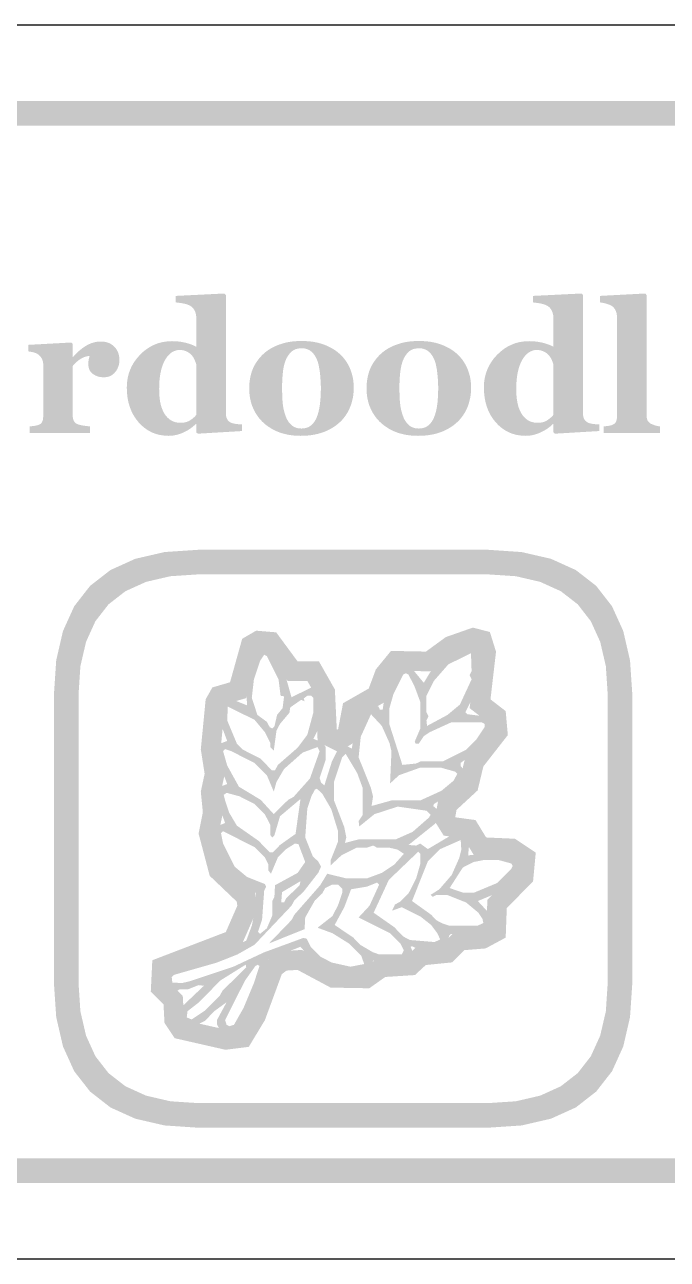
# Model space of a CAD drawing. Header units: millimetres. Extents: x 4 to 272, y 4 to 144.
# Drawn here: x 30.83 to 41.27, y 75.96 to 96.04 of the extents above; entities that cross this region are included whole.
import ezdxf

# ---------------------------------------------------------------- set-up
doc = ezdxf.new("R2010")
doc.units = ezdxf.units.MM
doc.layers.add('CUT', color=1, linetype='Continuous')
doc.layers.add('RASTER', color=7, linetype='Continuous')

msp = doc.modelspace()

# ---------------------------------------------------------------- hatches: boundary and pattern name
at = {"layer": 'RASTER'}
h = msp.add_hatch(color=7, dxfattribs=at)
h.paths.add_polyline_path([(5.2, 92.6), (5.234, 93.116), (5.337, 93.563), (5.509, 93.941), (5.75, 94.25), (6.059, 94.491), (6.438, 94.663), (6.884, 94.766), (7.4, 94.8), (64.6, 94.8), (65.116, 94.766), (65.563, 94.663), (65.941, 94.491), (66.25, 94.25), (66.491, 93.941), (66.663, 93.563), (66.766, 93.116), (66.8, 92.6), (66.8, 79.4), (66.766, 78.884), (66.663, 78.438), (66.491, 78.059), (66.25, 77.75), (65.941, 77.509), (65.563, 77.338), (65.116, 77.234), (64.6, 77.2), (7.4, 77.2), (6.884, 77.234), (6.438, 77.338), (6.059, 77.509), (5.75, 77.75), (5.509, 78.059), (5.337, 78.438), (5.234, 78.884), (5.2, 79.4)])
h.paths.add_polyline_path([(5.6, 92.6), (5.6, 79.4), (5.628, 78.978), (5.712, 78.613), (5.853, 78.303), (6.05, 78.05), (6.303, 77.853), (6.612, 77.712), (6.978, 77.628), (7.4, 77.6), (64.6, 77.6), (65.022, 77.628), (65.387, 77.712), (65.697, 77.853), (65.95, 78.05), (66.147, 78.303), (66.288, 78.613), (66.372, 78.978), (66.4, 79.4), (66.4, 92.6), (66.372, 93.022), (66.288, 93.388), (66.147, 93.697), (65.95, 93.95), (65.697, 94.147), (65.387, 94.288), (65.022, 94.372), (64.6, 94.4), (7.4, 94.4), (6.978, 94.372), (6.612, 94.288), (6.303, 94.147), (6.05, 93.95), (5.853, 93.697), (5.712, 93.388), (5.628, 93.022), (5.6, 92.6)])
h = msp.add_hatch(color=7, dxfattribs=at)
h.paths.add_polyline_path([(34.359, 89.431), (33.637, 89.388), (33.615, 89.409), (33.615, 89.544), (33.605, 89.546), (33.586, 89.527), (33.566, 89.509), (33.544, 89.491), (33.521, 89.474), (33.496, 89.457), (33.469, 89.441), (33.441, 89.426), (33.411, 89.411), (33.38, 89.397), (33.35, 89.386), (33.319, 89.376), (33.288, 89.368), (33.257, 89.361), (33.226, 89.357), (33.195, 89.354), (33.164, 89.353), (33.092, 89.357), (33.023, 89.367), (32.957, 89.384), (32.894, 89.408), (32.835, 89.439), (32.779, 89.477), (32.726, 89.521), (32.676, 89.573), (32.631, 89.63), (32.592, 89.691), (32.559, 89.756), (32.532, 89.825), (32.511, 89.898), (32.496, 89.975), (32.487, 90.056), (32.484, 90.141), (32.488, 90.217), (32.498, 90.29), (32.515, 90.361), (32.538, 90.428), (32.568, 90.493), (32.605, 90.555), (32.649, 90.615), (32.699, 90.671), (32.754, 90.723), (32.812, 90.768), (32.873, 90.806), (32.936, 90.837), (33.002, 90.862), (33.072, 90.879), (33.143, 90.889), (33.218, 90.893), (33.248, 90.892), (33.277, 90.891), (33.306, 90.889), (33.335, 90.886), (33.363, 90.882), (33.39, 90.877), (33.417, 90.872), (33.444, 90.866), (33.47, 90.859), (33.494, 90.851), (33.517, 90.844), (33.539, 90.836), (33.559, 90.828), (33.578, 90.82), (33.596, 90.811), (33.612, 90.802), (33.612, 91.281), (33.612, 91.294), (33.611, 91.308), (33.609, 91.321), (33.607, 91.333), (33.604, 91.346), (33.6, 91.358), (33.595, 91.371), (33.59, 91.383), (33.585, 91.394), (33.578, 91.405), (33.572, 91.415), (33.565, 91.425), (33.557, 91.434), (33.549, 91.442), (33.541, 91.45), (33.532, 91.457), (33.52, 91.464), (33.508, 91.472), (33.494, 91.478), (33.481, 91.484), (33.466, 91.49), (33.451, 91.495), (33.435, 91.499), (33.418, 91.503), (33.401, 91.506), (33.384, 91.509), (33.367, 91.512), (33.35, 91.515), (33.333, 91.517), (33.316, 91.519), (33.298, 91.521), (33.281, 91.523), (33.281, 91.629), (34.072, 91.668), (34.094, 91.644), (34.094, 89.724), (34.095, 89.71), (34.095, 89.697), (34.097, 89.684), (34.099, 89.672), (34.101, 89.661), (34.105, 89.65), (34.108, 89.64), (34.113, 89.63), (34.117, 89.621), (34.123, 89.612), (34.129, 89.604), (34.137, 89.596), (34.144, 89.589), (34.153, 89.582), (34.162, 89.576), (34.172, 89.57), (34.18, 89.566), (34.189, 89.562), (34.199, 89.559), (34.21, 89.556), (34.221, 89.553), (34.234, 89.551), (34.248, 89.548), (34.262, 89.546), (34.276, 89.545), (34.29, 89.543), (34.303, 89.542), (34.316, 89.541), (34.328, 89.54), (34.339, 89.539), (34.35, 89.538), (34.359, 89.538)])
h.paths.add_polyline_path([(33.612, 89.692), (33.612, 90.519), (33.61, 90.528), (33.607, 90.536), (33.603, 90.545), (33.6, 90.555), (33.596, 90.564), (33.592, 90.574), (33.588, 90.584), (33.584, 90.594), (33.579, 90.604), (33.574, 90.614), (33.568, 90.624), (33.562, 90.634), (33.555, 90.643), (33.548, 90.653), (33.541, 90.662), (33.533, 90.671), (33.526, 90.679), (33.517, 90.686), (33.508, 90.694), (33.499, 90.7), (33.489, 90.707), (33.478, 90.714), (33.467, 90.72), (33.455, 90.726), (33.442, 90.731), (33.43, 90.736), (33.416, 90.74), (33.403, 90.743), (33.389, 90.746), (33.374, 90.748), (33.359, 90.749), (33.344, 90.749), (33.308, 90.747), (33.274, 90.739), (33.242, 90.726), (33.211, 90.708), (33.182, 90.684), (33.154, 90.656), (33.128, 90.622), (33.104, 90.584), (33.082, 90.54), (33.063, 90.492), (33.047, 90.44), (33.034, 90.384), (33.023, 90.323), (33.016, 90.259), (33.012, 90.19), (33.01, 90.116), (33.011, 90.087), (33.011, 90.058), (33.013, 90.031), (33.014, 90.004), (33.017, 89.977), (33.02, 89.952), (33.023, 89.927), (33.027, 89.903), (33.032, 89.88), (33.037, 89.857), (33.043, 89.835), (33.05, 89.813), (33.058, 89.792), (33.067, 89.771), (33.076, 89.751), (33.086, 89.731), (33.097, 89.712), (33.109, 89.694), (33.122, 89.678), (33.135, 89.662), (33.149, 89.647), (33.164, 89.634), (33.179, 89.621), (33.196, 89.609), (33.213, 89.599), (33.231, 89.59), (33.249, 89.583), (33.269, 89.577), (33.289, 89.572), (33.311, 89.568), (33.333, 89.566), (33.356, 89.566), (33.378, 89.566), (33.399, 89.568), (33.419, 89.57), (33.438, 89.574), (33.456, 89.579), (33.473, 89.585), (33.489, 89.592), (33.504, 89.6), (33.518, 89.609), (33.533, 89.619), (33.547, 89.629), (33.56, 89.64), (33.574, 89.652), (33.587, 89.664), (33.6, 89.678), (33.612, 89.692)])
h = msp.add_hatch(color=7, dxfattribs=at)
h.paths.add_polyline_path([(40.163, 89.431), (39.441, 89.388), (39.419, 89.409), (39.419, 89.544), (39.409, 89.546), (39.39, 89.527), (39.37, 89.509), (39.348, 89.491), (39.324, 89.474), (39.299, 89.457), (39.273, 89.441), (39.244, 89.426), (39.215, 89.411), (39.184, 89.397), (39.153, 89.386), (39.123, 89.376), (39.092, 89.368), (39.061, 89.361), (39.03, 89.357), (38.999, 89.354), (38.968, 89.353), (38.895, 89.357), (38.826, 89.367), (38.76, 89.384), (38.698, 89.408), (38.639, 89.439), (38.582, 89.477), (38.53, 89.521), (38.48, 89.573), (38.435, 89.63), (38.396, 89.691), (38.363, 89.756), (38.336, 89.825), (38.315, 89.898), (38.3, 89.975), (38.291, 90.056), (38.288, 90.141), (38.291, 90.217), (38.301, 90.29), (38.318, 90.361), (38.342, 90.428), (38.372, 90.493), (38.409, 90.555), (38.452, 90.615), (38.503, 90.671), (38.558, 90.723), (38.616, 90.768), (38.676, 90.806), (38.74, 90.837), (38.806, 90.862), (38.875, 90.879), (38.947, 90.889), (39.022, 90.893), (39.052, 90.892), (39.081, 90.891), (39.11, 90.889), (39.138, 90.886), (39.166, 90.882), (39.194, 90.877), (39.221, 90.872), (39.248, 90.866), (39.273, 90.859), (39.298, 90.851), (39.321, 90.844), (39.342, 90.836), (39.363, 90.828), (39.382, 90.82), (39.4, 90.811), (39.416, 90.802), (39.416, 91.281), (39.416, 91.294), (39.415, 91.308), (39.413, 91.321), (39.411, 91.333), (39.407, 91.346), (39.404, 91.358), (39.399, 91.371), (39.394, 91.383), (39.388, 91.394), (39.382, 91.405), (39.376, 91.415), (39.368, 91.425), (39.361, 91.434), (39.353, 91.442), (39.344, 91.45), (39.335, 91.457), (39.324, 91.464), (39.311, 91.472), (39.298, 91.478), (39.284, 91.484), (39.27, 91.49), (39.255, 91.495), (39.239, 91.499), (39.222, 91.503), (39.205, 91.506), (39.188, 91.509), (39.171, 91.512), (39.154, 91.515), (39.136, 91.517), (39.119, 91.519), (39.102, 91.521), (39.085, 91.523), (39.085, 91.629), (39.876, 91.668), (39.898, 91.644), (39.898, 89.724), (39.898, 89.71), (39.899, 89.697), (39.901, 89.684), (39.903, 89.672), (39.905, 89.661), (39.908, 89.65), (39.912, 89.64), (39.916, 89.63), (39.921, 89.621), (39.927, 89.612), (39.933, 89.604), (39.94, 89.596), (39.948, 89.589), (39.956, 89.582), (39.966, 89.576), (39.976, 89.57), (39.984, 89.566), (39.993, 89.562), (40.003, 89.559), (40.013, 89.556), (40.025, 89.553), (40.038, 89.551), (40.051, 89.548), (40.066, 89.546), (40.08, 89.545), (40.094, 89.543), (40.107, 89.542), (40.12, 89.541), (40.132, 89.54), (40.143, 89.539), (40.153, 89.538), (40.163, 89.538)])
h.paths.add_polyline_path([(39.416, 89.692), (39.416, 90.519), (39.413, 90.528), (39.41, 90.536), (39.407, 90.545), (39.404, 90.555), (39.4, 90.564), (39.396, 90.574), (39.392, 90.584), (39.387, 90.594), (39.383, 90.604), (39.377, 90.614), (39.372, 90.624), (39.366, 90.634), (39.359, 90.643), (39.352, 90.653), (39.345, 90.662), (39.337, 90.671), (39.329, 90.679), (39.321, 90.686), (39.312, 90.694), (39.303, 90.7), (39.293, 90.707), (39.282, 90.714), (39.271, 90.72), (39.259, 90.726), (39.246, 90.731), (39.233, 90.736), (39.22, 90.74), (39.206, 90.743), (39.192, 90.746), (39.178, 90.748), (39.163, 90.749), (39.148, 90.749), (39.112, 90.747), (39.078, 90.739), (39.046, 90.726), (39.015, 90.708), (38.985, 90.684), (38.958, 90.656), (38.932, 90.622), (38.908, 90.584), (38.886, 90.54), (38.867, 90.492), (38.851, 90.44), (38.837, 90.384), (38.827, 90.323), (38.82, 90.259), (38.815, 90.19), (38.814, 90.116), (38.814, 90.087), (38.815, 90.058), (38.816, 90.031), (38.818, 90.004), (38.821, 89.977), (38.823, 89.952), (38.827, 89.927), (38.831, 89.903), (38.835, 89.88), (38.841, 89.857), (38.847, 89.835), (38.854, 89.813), (38.862, 89.792), (38.87, 89.771), (38.88, 89.751), (38.89, 89.731), (38.901, 89.712), (38.913, 89.694), (38.925, 89.678), (38.939, 89.662), (38.953, 89.647), (38.967, 89.634), (38.983, 89.621), (38.999, 89.609), (39.016, 89.599), (39.034, 89.59), (39.053, 89.583), (39.073, 89.577), (39.093, 89.572), (39.114, 89.568), (39.137, 89.566), (39.16, 89.566), (39.182, 89.566), (39.202, 89.568), (39.222, 89.57), (39.241, 89.574), (39.259, 89.579), (39.276, 89.585), (39.292, 89.592), (39.308, 89.6), (39.322, 89.609), (39.336, 89.619), (39.35, 89.629), (39.364, 89.64), (39.377, 89.652), (39.391, 89.664), (39.403, 89.678), (39.416, 89.692)])
for points in [[(41.15, 89.4), (40.232, 89.4), (40.232, 89.507), (40.241, 89.508), (40.251, 89.508), (40.26, 89.509), (40.269, 89.51), (40.279, 89.511), (40.288, 89.512), (40.297, 89.513), (40.306, 89.514), (40.315, 89.515), (40.323, 89.517), (40.332, 89.518), (40.34, 89.52), (40.348, 89.522), (40.355, 89.524), (40.363, 89.526), (40.37, 89.529), (40.381, 89.534), (40.391, 89.539), (40.401, 89.544), (40.409, 89.55), (40.416, 89.557), (40.423, 89.564), (40.429, 89.571), (40.433, 89.579), (40.437, 89.588), (40.441, 89.597), (40.444, 89.607), (40.446, 89.618), (40.448, 89.629), (40.449, 89.641), (40.45, 89.653), (40.45, 89.667), (40.45, 91.29), (40.45, 91.303), (40.449, 91.317), (40.447, 91.33), (40.445, 91.343), (40.441, 91.356), (40.437, 91.369), (40.433, 91.381), (40.427, 91.393), (40.422, 91.404), (40.415, 91.415), (40.408, 91.425), (40.401, 91.435), (40.393, 91.444), (40.385, 91.452), (40.376, 91.459), (40.367, 91.465), (40.359, 91.47), (40.35, 91.475), (40.341, 91.48), (40.33, 91.484), (40.318, 91.489), (40.306, 91.493), (40.292, 91.498), (40.278, 91.502), (40.263, 91.506), (40.249, 91.51), (40.236, 91.513), (40.222, 91.516), (40.209, 91.518), (40.197, 91.52), (40.185, 91.522), (40.173, 91.523), (40.173, 91.629), (40.91, 91.668), (40.932, 91.644), (40.932, 89.686), (40.932, 89.672), (40.933, 89.66), (40.935, 89.648), (40.937, 89.637), (40.94, 89.626), (40.943, 89.616), (40.947, 89.606), (40.951, 89.598), (40.956, 89.59), (40.962, 89.582), (40.969, 89.575), (40.976, 89.568), (40.984, 89.561), (40.993, 89.555), (41.002, 89.55), (41.013, 89.545), (41.02, 89.542), (41.028, 89.539), (41.035, 89.536), (41.043, 89.533), (41.05, 89.53), (41.058, 89.527), (41.066, 89.524), (41.074, 89.522), (41.082, 89.519), (41.091, 89.517), (41.1, 89.515), (41.109, 89.513), (41.119, 89.511), (41.129, 89.509), (41.14, 89.508), (41.15, 89.507)], [(32.364, 90.585), (32.363, 90.558), (32.36, 90.531), (32.355, 90.505), (32.347, 90.481), (32.337, 90.456), (32.326, 90.433), (32.312, 90.411), (32.295, 90.39), (32.278, 90.37), (32.258, 90.353), (32.238, 90.338), (32.216, 90.326), (32.192, 90.317), (32.167, 90.311), (32.141, 90.307), (32.114, 90.305), (32.088, 90.306), (32.062, 90.309), (32.038, 90.313), (32.015, 90.319), (31.993, 90.326), (31.972, 90.336), (31.952, 90.347), (31.933, 90.359), (31.916, 90.374), (31.9, 90.39), (31.888, 90.407), (31.877, 90.426), (31.869, 90.447), (31.864, 90.47), (31.86, 90.494), (31.859, 90.519), (31.859, 90.532), (31.859, 90.543), (31.86, 90.554), (31.861, 90.565), (31.862, 90.574), (31.863, 90.583), (31.864, 90.591), (31.866, 90.599), (31.868, 90.606), (31.87, 90.613), (31.871, 90.62), (31.873, 90.627), (31.875, 90.633), (31.876, 90.64), (31.878, 90.646), (31.879, 90.652), (31.862, 90.651), (31.845, 90.648), (31.828, 90.644), (31.81, 90.639), (31.792, 90.633), (31.774, 90.625), (31.756, 90.616), (31.737, 90.606), (31.719, 90.594), (31.701, 90.582), (31.684, 90.568), (31.667, 90.554), (31.651, 90.539), (31.635, 90.523), (31.62, 90.506), (31.605, 90.488), (31.605, 89.684), (31.606, 89.672), (31.606, 89.66), (31.608, 89.648), (31.609, 89.637), (31.612, 89.627), (31.615, 89.617), (31.618, 89.608), (31.622, 89.599), (31.626, 89.591), (31.631, 89.583), (31.637, 89.576), (31.643, 89.569), (31.65, 89.563), (31.658, 89.557), (31.667, 89.551), (31.676, 89.546), (31.684, 89.543), (31.694, 89.539), (31.706, 89.535), (31.718, 89.532), (31.732, 89.528), (31.747, 89.525), (31.763, 89.522), (31.781, 89.519), (31.798, 89.517), (31.814, 89.514), (31.829, 89.512), (31.843, 89.511), (31.855, 89.509), (31.867, 89.508), (31.877, 89.507), (31.885, 89.507), (31.885, 89.4), (30.905, 89.4), (30.905, 89.507), (30.914, 89.508), (30.924, 89.509), (30.933, 89.509), (30.942, 89.51), (30.951, 89.511), (30.961, 89.513), (30.97, 89.514), (30.979, 89.515), (30.988, 89.516), (30.997, 89.518), (31.006, 89.519), (31.014, 89.521), (31.022, 89.523), (31.029, 89.525), (31.036, 89.527), (31.043, 89.529), (31.054, 89.533), (31.065, 89.538), (31.074, 89.543), (31.083, 89.549), (31.09, 89.556), (31.097, 89.563), (31.103, 89.571), (31.107, 89.579), (31.112, 89.587), (31.115, 89.597), (31.118, 89.607), (31.121, 89.618), (31.123, 89.629), (31.124, 89.641), (31.125, 89.653), (31.125, 89.667), (31.125, 90.519), (31.125, 90.532), (31.123, 90.545), (31.121, 90.557), (31.119, 90.569), (31.115, 90.581), (31.111, 90.592), (31.106, 90.603), (31.1, 90.614), (31.094, 90.624), (31.087, 90.633), (31.08, 90.643), (31.073, 90.651), (31.065, 90.659), (31.057, 90.667), (31.049, 90.674), (31.04, 90.68), (31.033, 90.685), (31.026, 90.689), (31.018, 90.693), (31.01, 90.696), (31.002, 90.7), (30.993, 90.703), (30.983, 90.707), (30.973, 90.71), (30.963, 90.712), (30.953, 90.715), (30.942, 90.717), (30.931, 90.719), (30.92, 90.721), (30.908, 90.723), (30.897, 90.724), (30.885, 90.726), (30.885, 90.833), (31.583, 90.871), (31.605, 90.849), (31.605, 90.636), (31.611, 90.636), (31.637, 90.665), (31.663, 90.692), (31.689, 90.717), (31.716, 90.741), (31.743, 90.763), (31.77, 90.784), (31.798, 90.803), (31.826, 90.82), (31.854, 90.836), (31.883, 90.849), (31.912, 90.861), (31.942, 90.87), (31.972, 90.877), (32.002, 90.883), (32.032, 90.886), (32.063, 90.887), (32.096, 90.886), (32.127, 90.882), (32.157, 90.875), (32.185, 90.866), (32.212, 90.854), (32.237, 90.839), (32.26, 90.822), (32.281, 90.803), (32.301, 90.781), (32.318, 90.757), (32.332, 90.733), (32.344, 90.706), (32.353, 90.678), (32.359, 90.649), (32.363, 90.618), (32.364, 90.585)]]:
    msp.add_hatch(color=7, dxfattribs=at).paths.add_polyline_path(points)
h = msp.add_hatch(color=7, dxfattribs=at)
h.paths.add_polyline_path([(35.95, 90.68), (35.976, 90.654), (36.001, 90.627), (36.024, 90.599), (36.046, 90.569), (36.066, 90.538), (36.084, 90.506), (36.101, 90.473), (36.116, 90.439), (36.129, 90.403), (36.141, 90.367), (36.151, 90.33), (36.159, 90.292), (36.165, 90.254), (36.169, 90.214), (36.172, 90.175), (36.173, 90.134), (36.172, 90.094), (36.169, 90.054), (36.165, 90.015), (36.159, 89.976), (36.151, 89.938), (36.141, 89.9), (36.13, 89.863), (36.116, 89.827), (36.102, 89.792), (36.085, 89.757), (36.067, 89.725), (36.047, 89.693), (36.026, 89.663), (36.003, 89.634), (35.978, 89.606), (35.952, 89.58), (35.922, 89.554), (35.891, 89.528), (35.859, 89.505), (35.825, 89.483), (35.79, 89.463), (35.753, 89.444), (35.715, 89.427), (35.676, 89.412), (35.635, 89.398), (35.592, 89.386), (35.549, 89.376), (35.504, 89.368), (35.457, 89.361), (35.409, 89.357), (35.36, 89.354), (35.309, 89.353), (35.264, 89.354), (35.221, 89.356), (35.179, 89.36), (35.137, 89.366), (35.096, 89.373), (35.057, 89.382), (35.018, 89.392), (34.98, 89.404), (34.943, 89.418), (34.907, 89.433), (34.872, 89.45), (34.838, 89.468), (34.806, 89.489), (34.774, 89.51), (34.743, 89.533), (34.714, 89.558), (34.687, 89.583), (34.661, 89.61), (34.637, 89.638), (34.614, 89.668), (34.593, 89.699), (34.573, 89.731), (34.555, 89.765), (34.538, 89.801), (34.523, 89.837), (34.51, 89.875), (34.499, 89.914), (34.49, 89.954), (34.483, 89.994), (34.478, 90.036), (34.475, 90.079), (34.474, 90.124), (34.475, 90.167), (34.477, 90.209), (34.482, 90.25), (34.488, 90.29), (34.496, 90.328), (34.505, 90.365), (34.517, 90.402), (34.53, 90.436), (34.545, 90.47), (34.562, 90.503), (34.58, 90.535), (34.601, 90.566), (34.623, 90.596), (34.646, 90.625), (34.672, 90.653), (34.699, 90.68), (34.727, 90.705), (34.757, 90.729), (34.788, 90.751), (34.82, 90.771), (34.854, 90.79), (34.89, 90.808), (34.928, 90.824), (34.967, 90.839), (35.007, 90.852), (35.048, 90.864), (35.091, 90.874), (35.135, 90.882), (35.18, 90.888), (35.226, 90.892), (35.273, 90.895), (35.322, 90.896), (35.372, 90.895), (35.421, 90.892), (35.469, 90.888), (35.515, 90.882), (35.559, 90.874), (35.602, 90.864), (35.643, 90.852), (35.683, 90.839), (35.721, 90.824), (35.758, 90.808), (35.794, 90.79), (35.828, 90.771), (35.86, 90.751), (35.892, 90.729), (35.922, 90.705), (35.95, 90.68)])
h.paths.add_polyline_path([(35.575, 89.665), (35.583, 89.686), (35.59, 89.708), (35.597, 89.732), (35.603, 89.756), (35.609, 89.781), (35.614, 89.808), (35.619, 89.836), (35.623, 89.864), (35.626, 89.894), (35.63, 89.925), (35.632, 89.958), (35.634, 89.991), (35.636, 90.026), (35.637, 90.062), (35.638, 90.099), (35.638, 90.137), (35.638, 90.163), (35.637, 90.19), (35.636, 90.218), (35.635, 90.247), (35.632, 90.276), (35.63, 90.307), (35.627, 90.339), (35.624, 90.371), (35.62, 90.403), (35.615, 90.434), (35.61, 90.462), (35.605, 90.489), (35.6, 90.514), (35.593, 90.538), (35.587, 90.559), (35.58, 90.579), (35.57, 90.602), (35.56, 90.623), (35.549, 90.643), (35.538, 90.662), (35.525, 90.679), (35.512, 90.695), (35.497, 90.71), (35.482, 90.724), (35.466, 90.737), (35.449, 90.747), (35.431, 90.756), (35.412, 90.764), (35.391, 90.77), (35.37, 90.774), (35.348, 90.776), (35.325, 90.777), (35.299, 90.776), (35.275, 90.773), (35.253, 90.769), (35.231, 90.763), (35.211, 90.755), (35.192, 90.745), (35.175, 90.733), (35.158, 90.72), (35.143, 90.705), (35.129, 90.689), (35.116, 90.672), (35.103, 90.654), (35.092, 90.635), (35.081, 90.615), (35.071, 90.594), (35.063, 90.572), (35.055, 90.551), (35.048, 90.528), (35.042, 90.505), (35.036, 90.481), (35.031, 90.456), (35.027, 90.431), (35.023, 90.404), (35.02, 90.376), (35.017, 90.348), (35.015, 90.32), (35.013, 90.291), (35.011, 90.262), (35.01, 90.233), (35.009, 90.203), (35.008, 90.173), (35.008, 90.143), (35.008, 90.104), (35.009, 90.066), (35.01, 90.031), (35.011, 89.997), (35.012, 89.965), (35.014, 89.934), (35.016, 89.905), (35.019, 89.878), (35.022, 89.852), (35.026, 89.826), (35.03, 89.8), (35.036, 89.773), (35.043, 89.747), (35.05, 89.721), (35.059, 89.694), (35.068, 89.668), (35.077, 89.646), (35.087, 89.625), (35.098, 89.605), (35.109, 89.587), (35.122, 89.569), (35.135, 89.553), (35.15, 89.538), (35.165, 89.525), (35.181, 89.512), (35.199, 89.501), (35.217, 89.492), (35.236, 89.485), (35.257, 89.479), (35.278, 89.475), (35.301, 89.473), (35.325, 89.472), (35.346, 89.473), (35.367, 89.475), (35.387, 89.479), (35.406, 89.484), (35.425, 89.491), (35.443, 89.499), (35.459, 89.509), (35.476, 89.521), (35.491, 89.534), (35.505, 89.548), (35.519, 89.564), (35.532, 89.581), (35.544, 89.6), (35.555, 89.62), (35.566, 89.642), (35.575, 89.665)])
h = msp.add_hatch(color=7, dxfattribs=at)
h.paths.add_polyline_path([(37.857, 90.68), (37.884, 90.654), (37.908, 90.627), (37.932, 90.599), (37.953, 90.569), (37.973, 90.538), (37.991, 90.506), (38.008, 90.473), (38.023, 90.439), (38.036, 90.403), (38.048, 90.367), (38.058, 90.33), (38.066, 90.292), (38.072, 90.254), (38.077, 90.214), (38.079, 90.175), (38.08, 90.134), (38.079, 90.094), (38.077, 90.054), (38.072, 90.015), (38.066, 89.976), (38.058, 89.938), (38.048, 89.9), (38.037, 89.863), (38.024, 89.827), (38.009, 89.792), (37.992, 89.757), (37.974, 89.725), (37.954, 89.693), (37.933, 89.663), (37.91, 89.634), (37.885, 89.606), (37.859, 89.58), (37.829, 89.554), (37.798, 89.528), (37.766, 89.505), (37.732, 89.483), (37.697, 89.463), (37.66, 89.444), (37.622, 89.427), (37.583, 89.412), (37.542, 89.398), (37.5, 89.386), (37.456, 89.376), (37.411, 89.368), (37.364, 89.361), (37.316, 89.357), (37.267, 89.354), (37.216, 89.353), (37.172, 89.354), (37.128, 89.356), (37.086, 89.36), (37.044, 89.366), (37.004, 89.373), (36.964, 89.382), (36.925, 89.392), (36.887, 89.404), (36.85, 89.418), (36.814, 89.433), (36.779, 89.45), (36.745, 89.468), (36.713, 89.489), (36.681, 89.51), (36.651, 89.533), (36.621, 89.558), (36.594, 89.583), (36.568, 89.61), (36.544, 89.638), (36.521, 89.668), (36.5, 89.699), (36.48, 89.731), (36.462, 89.765), (36.445, 89.801), (36.43, 89.837), (36.417, 89.875), (36.406, 89.914), (36.397, 89.954), (36.39, 89.994), (36.385, 90.036), (36.382, 90.079), (36.381, 90.124), (36.382, 90.167), (36.384, 90.209), (36.389, 90.25), (36.395, 90.29), (36.403, 90.328), (36.413, 90.365), (36.424, 90.402), (36.437, 90.436), (36.452, 90.47), (36.469, 90.503), (36.487, 90.535), (36.508, 90.566), (36.53, 90.596), (36.554, 90.625), (36.579, 90.653), (36.606, 90.68), (36.634, 90.705), (36.664, 90.729), (36.695, 90.751), (36.727, 90.771), (36.762, 90.79), (36.797, 90.808), (36.835, 90.824), (36.874, 90.839), (36.914, 90.852), (36.956, 90.864), (36.998, 90.874), (37.042, 90.882), (37.087, 90.888), (37.133, 90.892), (37.181, 90.895), (37.229, 90.896), (37.28, 90.895), (37.328, 90.892), (37.376, 90.888), (37.422, 90.882), (37.466, 90.874), (37.509, 90.864), (37.55, 90.852), (37.59, 90.839), (37.628, 90.824), (37.665, 90.808), (37.701, 90.79), (37.735, 90.771), (37.768, 90.751), (37.799, 90.729), (37.829, 90.705), (37.857, 90.68)])
h.paths.add_polyline_path([(37.482, 89.665), (37.49, 89.686), (37.497, 89.708), (37.504, 89.732), (37.51, 89.756), (37.516, 89.781), (37.521, 89.808), (37.526, 89.836), (37.53, 89.864), (37.534, 89.894), (37.537, 89.925), (37.539, 89.958), (37.542, 89.991), (37.543, 90.026), (37.544, 90.062), (37.545, 90.099), (37.545, 90.137), (37.545, 90.163), (37.544, 90.19), (37.543, 90.218), (37.542, 90.247), (37.54, 90.276), (37.537, 90.307), (37.534, 90.339), (37.531, 90.371), (37.527, 90.403), (37.523, 90.434), (37.518, 90.462), (37.512, 90.489), (37.507, 90.514), (37.501, 90.538), (37.494, 90.559), (37.487, 90.579), (37.478, 90.602), (37.468, 90.623), (37.457, 90.643), (37.445, 90.662), (37.432, 90.679), (37.419, 90.695), (37.405, 90.71), (37.389, 90.724), (37.373, 90.737), (37.356, 90.747), (37.338, 90.756), (37.319, 90.764), (37.299, 90.77), (37.277, 90.774), (37.255, 90.776), (37.232, 90.777), (37.207, 90.776), (37.183, 90.773), (37.16, 90.769), (37.138, 90.763), (37.118, 90.755), (37.099, 90.745), (37.082, 90.733), (37.066, 90.72), (37.051, 90.705), (37.036, 90.689), (37.023, 90.672), (37.011, 90.654), (36.999, 90.635), (36.988, 90.615), (36.979, 90.594), (36.97, 90.572), (36.962, 90.551), (36.956, 90.528), (36.949, 90.505), (36.944, 90.481), (36.939, 90.456), (36.934, 90.431), (36.93, 90.404), (36.927, 90.376), (36.924, 90.348), (36.922, 90.32), (36.92, 90.291), (36.918, 90.262), (36.917, 90.233), (36.916, 90.203), (36.916, 90.173), (36.916, 90.143), (36.916, 90.104), (36.916, 90.066), (36.917, 90.031), (36.918, 89.997), (36.92, 89.965), (36.921, 89.934), (36.923, 89.905), (36.926, 89.878), (36.929, 89.852), (36.933, 89.826), (36.938, 89.8), (36.943, 89.773), (36.95, 89.747), (36.958, 89.721), (36.966, 89.694), (36.976, 89.668), (36.984, 89.646), (36.994, 89.625), (37.005, 89.605), (37.017, 89.587), (37.029, 89.569), (37.043, 89.553), (37.057, 89.538), (37.072, 89.525), (37.089, 89.512), (37.106, 89.501), (37.124, 89.492), (37.144, 89.485), (37.164, 89.479), (37.186, 89.475), (37.208, 89.473), (37.232, 89.472), (37.254, 89.473), (37.274, 89.475), (37.294, 89.479), (37.314, 89.484), (37.332, 89.491), (37.35, 89.499), (37.367, 89.509), (37.383, 89.521), (37.398, 89.534), (37.413, 89.548), (37.426, 89.564), (37.439, 89.581), (37.451, 89.6), (37.462, 89.62), (37.473, 89.642), (37.482, 89.665)])
h = msp.add_hatch(color=7, dxfattribs=at)
h.paths.add_polyline_path([(31.3, 85.15), (31.337, 85.701), (31.447, 86.178), (31.63, 86.582), (31.888, 86.913), (32.218, 87.17), (32.622, 87.353), (33.099, 87.463), (33.65, 87.5), (38.35, 87.5), (38.901, 87.463), (39.378, 87.353), (39.782, 87.17), (40.113, 86.913), (40.37, 86.582), (40.553, 86.178), (40.663, 85.701), (40.7, 85.15), (40.7, 80.45), (40.663, 79.899), (40.553, 79.422), (40.37, 79.018), (40.113, 78.688), (39.782, 78.43), (39.378, 78.247), (38.901, 78.137), (38.35, 78.1), (33.65, 78.1), (33.099, 78.137), (32.622, 78.247), (32.218, 78.43), (31.888, 78.688), (31.63, 79.018), (31.447, 79.422), (31.337, 79.899), (31.3, 80.45)])
h.paths.add_polyline_path([(31.7, 85.15), (31.7, 80.45), (31.73, 79.993), (31.822, 79.597), (31.974, 79.262), (32.187, 78.988), (32.462, 78.774), (32.797, 78.622), (33.193, 78.53), (33.65, 78.5), (38.35, 78.5), (38.807, 78.53), (39.203, 78.622), (39.538, 78.774), (39.813, 78.988), (40.026, 79.262), (40.178, 79.597), (40.27, 79.993), (40.3, 80.45), (40.3, 85.15), (40.27, 85.607), (40.178, 86.003), (40.026, 86.338), (39.813, 86.613), (39.538, 86.826), (39.203, 86.978), (38.807, 87.07), (38.35, 87.1), (33.65, 87.1), (33.193, 87.07), (32.797, 86.978), (32.462, 86.826), (32.188, 86.613), (31.974, 86.338), (31.822, 86.003), (31.73, 85.607), (31.7, 85.15)])
h = msp.add_hatch(color=7, dxfattribs=at)
h.paths.add_polyline_path([(38.108, 86.234), (38.385, 86.163), (38.485, 85.842), (38.395, 85.067), (38.642, 84.876), (38.677, 84.486), (38.279, 83.976), (38.186, 83.586), (37.843, 83.269), (37.823, 83.155), (37.827, 83.148), (38.152, 83.104), (38.324, 82.821), (38.794, 82.8), (39.131, 82.575), (39.087, 82.106), (38.66, 81.673), (38.642, 81.192), (38.315, 81.016), (37.97, 80.988), (37.771, 80.789), (37.343, 80.746), (37.167, 80.583), (36.685, 80.552), (36.425, 80.368), (35.797, 80.379), (35.259, 80.667), (35.081, 80.656), (35.004, 80.599), (34.728, 79.848), (34.466, 79.415), (34.087, 79.368), (33.263, 79.556), (33.097, 79.805), (33.081, 80.105), (32.874, 80.312), (32.899, 80.824), (34.093, 81.282), (34.281, 81.712), (34.27, 81.779), (33.832, 82.197), (33.651, 82.884), (33.72, 83.231), (33.687, 83.566), (33.749, 83.858), (33.687, 84.253), (33.766, 85.068), (33.875, 85.261), (34.162, 85.345), (34.36, 86.053), (34.586, 86.184), (34.912, 86.157), (35.261, 85.683), (35.608, 85.683), (35.866, 85.228), (35.897, 84.582), (35.91, 84.575), (35.918, 84.58), (35.999, 85.005), (36.416, 85.243), (36.532, 85.554), (36.778, 85.855), (37.346, 85.844), (37.669, 86.08)])
h.paths.add_polyline_path([(38.122, 85.9), (37.82, 85.794), (37.448, 85.522), (36.928, 85.532), (36.814, 85.392), (36.676, 85.022), (36.285, 84.8), (36.206, 84.383), (35.927, 84.208), (35.586, 84.381), (35.55, 85.137), (35.421, 85.363), (35.1, 85.363), (34.741, 85.85), (34.66, 85.857), (34.633, 85.841), (34.423, 85.087), (34.089, 84.99), (34.078, 84.97), (34.01, 84.263), (34.075, 83.849), (34.01, 83.548), (34.044, 83.215), (33.979, 82.894), (34.119, 82.366), (34.569, 81.936), (34.612, 81.669), (34.332, 81.031), (33.209, 80.6), (33.201, 80.438), (33.394, 80.245), (33.412, 79.91), (33.459, 79.839), (34.104, 79.693), (34.273, 79.713), (34.438, 79.987), (34.736, 80.799), (34.967, 80.969), (35.329, 80.992), (35.88, 80.698), (36.326, 80.69), (36.574, 80.866), (37.033, 80.895), (37.204, 81.053), (37.625, 81.096), (37.827, 81.298), (38.222, 81.33), (38.329, 81.387), (38.345, 81.809), (38.779, 82.25), (38.795, 82.415), (38.691, 82.484), (38.14, 82.509), (37.958, 82.807), (37.635, 82.851), (37.486, 83.09), (37.546, 83.431), (37.897, 83.755), (37.984, 84.119), (38.347, 84.583), (38.336, 84.708), (38.056, 84.924), (38.159, 85.812), (38.132, 85.898), (38.122, 85.9)])
h = msp.add_hatch(color=7, dxfattribs=at)
h.paths.add_polyline_path([(34.66, 85.95), (34.793, 85.904), (34.927, 85.737), (35.05, 85.493), (35.161, 85.102), (35.484, 85.259), (35.561, 85.236), (35.618, 85.159), (35.618, 84.992), (35.651, 84.892), (35.585, 84.558), (35.518, 84.425), (35.661, 84.368), (35.718, 84.291), (35.718, 84.091), (35.618, 83.79), (35.641, 83.714), (35.695, 83.667), (35.818, 84.057), (35.908, 84.234), (36.019, 84.325), (36.142, 84.268), (36.185, 84.558), (36.252, 84.759), (36.376, 84.969), (36.486, 84.992), (36.576, 84.949), (36.596, 84.902), (36.643, 84.902), (36.686, 85.193), (36.91, 85.603), (37.02, 85.66), (37.063, 85.637), (37.311, 85.336), (37.411, 85.503), (37.678, 85.77), (37.888, 85.894), (38.122, 85.96), (38.165, 85.937), (38.222, 85.86), (38.222, 85.493), (38.122, 85.126), (37.988, 84.859), (38.022, 84.825), (38.289, 84.792), (38.399, 84.735), (38.422, 84.592), (38.332, 84.415), (38.245, 84.335), (38.199, 84.248), (37.911, 84.034), (37.911, 83.981), (37.988, 83.891), (37.931, 83.714), (37.765, 83.547), (37.477, 83.366), (37.464, 83.333), (37.554, 83.256), (37.554, 83.156), (37.497, 83.046), (37.063, 82.699), (37.187, 82.689), (37.254, 82.722), (37.377, 82.632), (37.755, 82.856), (37.955, 82.889), (38.055, 82.789), (38.032, 82.532), (38.689, 82.555), (38.866, 82.465), (38.89, 82.321), (38.833, 82.211), (38.566, 81.944), (38.189, 81.787), (38.365, 81.597), (38.422, 81.487), (38.399, 81.343), (38.322, 81.287), (38.189, 81.253), (37.755, 81.253), (37.721, 81.22), (37.698, 81.076), (37.621, 81.019), (37.187, 81.019), (37.12, 81.053), (37.097, 81.043), (37.12, 80.986), (37.097, 80.843), (36.953, 80.786), (36.486, 80.819), (36.443, 80.662), (36.352, 80.619), (35.918, 80.619), (35.785, 80.652), (35.541, 80.776), (35.307, 81.043), (34.793, 80.843), (34.616, 80.285), (34.393, 79.774), (34.326, 79.674), (34.216, 79.617), (34.116, 79.617), (34.005, 79.674), (33.949, 79.784), (33.949, 79.851), (34.106, 80.141), (33.905, 79.995), (33.758, 79.841), (33.581, 79.751), (33.481, 79.751), (33.391, 79.794), (33.348, 79.884), (33.371, 80.061), (33.738, 80.409), (33.648, 80.419), (33.481, 80.352), (33.348, 80.352), (33.281, 80.318), (33.137, 80.409), (33.114, 80.619), (33.137, 80.662), (33.248, 80.719), (33.949, 80.919), (34.426, 81.143), (34.516, 81.387), (34.583, 81.721), (34.583, 81.921), (34.339, 82.044), (34.139, 82.245), (33.982, 82.522), (33.915, 82.755), (33.939, 82.999), (34.082, 83.056), (33.949, 83.423), (33.949, 83.59), (33.972, 83.634), (34.116, 83.69), (33.949, 84.124), (33.949, 84.291), (33.972, 84.335), (34.116, 84.391), (34.015, 84.658), (33.992, 84.902), (34.015, 84.992), (34.082, 85.059), (34.216, 85.059), (34.439, 84.969), (34.416, 85.393), (34.483, 85.66), (34.606, 85.904)])
h.paths.add_polyline_path([(38.078, 85.817), (37.711, 85.637), (37.477, 85.37), (37.354, 85.126), (37.354, 84.859), (37.387, 84.792), (37.354, 84.725), (37.364, 84.635), (37.698, 84.815), (37.898, 84.982), (38.088, 85.393), (38.055, 85.46), (38.088, 85.526)])
h.paths.add_polyline_path([(34.717, 85.794), (34.65, 85.693), (34.55, 85.393), (34.516, 85.092), (34.606, 84.815), (34.76, 84.702), (34.807, 84.615), (34.85, 84.592), (34.883, 84.625), (34.927, 84.815), (35.017, 84.925), (35.04, 85.116), (34.984, 85.126), (34.95, 85.393), (34.76, 85.77)])
h.paths.add_polyline_path([(37.02, 85.493), (36.977, 85.47), (36.82, 85.159), (36.753, 84.925), (36.753, 84.658), (36.963, 84.001), (37.187, 84.024), (37.254, 84.057), (37.621, 84.057), (37.998, 84.248), (38.165, 84.415), (38.299, 84.615), (38.299, 84.668), (38.255, 84.692), (37.755, 84.692), (37.411, 84.535), (37.311, 84.468), (37.23, 84.348), (37.177, 84.348), (37.164, 84.381), (37.254, 84.592), (37.254, 85.026), (37.164, 85.269), (37.063, 85.47)])
h.paths.add_polyline_path([(35.418, 85.126), (35.361, 85.082), (35.374, 85.036), (35.317, 85.059), (35.141, 84.936), (35.127, 84.849), (34.974, 84.668), (34.917, 84.558), (34.873, 84.234), (34.817, 84.291), (34.817, 84.358), (34.727, 84.535), (34.56, 84.735), (34.126, 84.949), (34.116, 84.725), (34.273, 84.348), (34.373, 84.248), (34.66, 84.101), (34.84, 83.914), (34.893, 83.914), (34.94, 84.001), (35.261, 84.281), (35.418, 84.491), (35.518, 84.859), (35.518, 85.092), (35.484, 85.126)])
h.paths.add_polyline_path([(36.453, 84.825), (36.286, 84.458), (36.252, 84.124), (36.453, 83.623), (36.486, 83.49), (36.463, 83.333), (36.786, 83.423), (37.254, 83.423), (37.598, 83.58), (37.798, 83.747), (37.855, 83.857), (37.821, 83.891), (37.588, 83.957), (37.254, 83.957), (36.91, 83.834), (36.763, 83.7), (36.786, 84.224), (36.753, 84.358), (36.629, 84.635)])
h.paths.add_polyline_path([(35.585, 84.291), (35.341, 84.201), (35.04, 83.934), (34.917, 83.724), (34.873, 83.567), (34.76, 83.834), (34.56, 84.034), (34.182, 84.224), (34.082, 84.258), (34.049, 84.224), (34.116, 83.991), (34.306, 83.647), (34.66, 83.433), (34.873, 83.2), (35.107, 83.433), (35.194, 83.48), (35.461, 83.78), (35.618, 84.224)])
h.paths.add_polyline_path([(36.042, 84.181), (35.985, 84.124), (35.852, 83.724), (35.852, 83.423), (36.019, 82.989), (36.052, 82.822), (36.029, 82.732), (36.252, 82.789), (36.853, 82.789), (37.13, 82.912), (37.397, 83.146), (37.421, 83.189), (37.354, 83.256), (36.887, 83.323), (36.509, 83.2), (36.262, 82.999), (36.252, 83.089), (36.319, 83.189), (36.319, 83.623), (36.229, 83.867)])
h.paths.add_polyline_path([(35.575, 83.613), (35.541, 83.6), (35.484, 83.49), (35.418, 83.29), (35.384, 82.822), (35.508, 82.512), (35.595, 82.432), (35.641, 82.345), (35.595, 82.245), (35.361, 81.944), (35.207, 81.797), (35.161, 81.711), (34.56, 81.076), (34.283, 80.919), (33.949, 80.786), (33.248, 80.585), (33.214, 80.552), (33.224, 80.462), (33.381, 80.452), (33.515, 80.485), (34.216, 80.719), (34.717, 80.953), (35.351, 81.186), (35.408, 81.176), (35.474, 81.043), (35.641, 80.876), (35.818, 80.786), (36.119, 80.719), (36.342, 80.762), (36.296, 80.896), (36.095, 81.096), (35.828, 81.263), (35.585, 81.353), (35.828, 81.544), (35.918, 81.721), (35.985, 81.921), (35.985, 81.988), (35.918, 82.054), (35.818, 82.054), (35.708, 81.998), (35.661, 81.911), (35.541, 81.797), (35.384, 81.52), (35.374, 81.33), (34.793, 81.096), (35.161, 81.477), (35.207, 81.564), (35.628, 82.044), (35.741, 82.231), (36.052, 82.155), (36.386, 82.155), (36.629, 82.245), (36.83, 82.378), (36.987, 82.555), (36.887, 82.622), (36.753, 82.655), (36.553, 82.655), (36.486, 82.689), (36.386, 82.655), (36.219, 82.655), (35.975, 82.532), (35.795, 82.365), (35.795, 82.445), (35.918, 82.755), (35.918, 82.922), (35.808, 83.28), (35.661, 83.533)])
h.paths.add_polyline_path([(34.106, 83.547), (34.059, 83.513), (34.082, 83.423), (34.149, 83.223), (34.273, 83.013), (34.626, 82.766), (34.807, 82.579), (34.86, 82.579), (34.974, 82.699), (35.227, 82.879), (35.307, 83.447), (34.974, 83.166), (34.883, 82.856), (34.85, 82.822), (34.817, 82.856), (34.817, 83.023), (34.727, 83.2), (34.56, 83.366), (34.316, 83.49)])
h.paths.add_polyline_path([(34.049, 82.922), (34.015, 82.889), (34.049, 82.722), (34.239, 82.345), (34.439, 82.178), (34.727, 82.064), (34.75, 82.021), (34.717, 81.954), (34.683, 81.487), (34.616, 81.287), (34.65, 81.253), (34.76, 81.343), (34.85, 81.554), (34.85, 81.787), (34.883, 81.854), (34.893, 82.044), (35.261, 82.245), (35.384, 82.422), (35.274, 82.712), (35.217, 82.722), (35.074, 82.632), (34.94, 82.498), (34.827, 82.231), (34.783, 82.288), (34.783, 82.388), (34.727, 82.498), (34.56, 82.665)])
h.paths.add_polyline_path([(37.911, 82.779), (37.578, 82.632), (37.377, 82.432), (37.12, 81.787), (37.431, 81.564), (37.511, 81.477), (37.621, 81.42), (37.721, 81.387), (38.189, 81.387), (38.279, 81.43), (38.265, 81.497), (38.199, 81.597), (37.998, 81.764), (37.688, 81.887), (37.521, 81.887), (37.454, 81.854), (37.421, 81.887), (37.564, 81.978), (37.765, 82.211), (37.888, 82.488), (37.921, 82.622)])
h.paths.add_polyline_path([(37.22, 82.589), (36.743, 82.131), (36.496, 81.597), (36.83, 81.363), (36.977, 81.21), (37.087, 81.153), (37.487, 81.12), (37.578, 81.163), (37.531, 81.263), (37.431, 81.397), (37.264, 81.53), (36.953, 81.687), (36.796, 81.63), (36.843, 81.731), (36.93, 81.777), (37.063, 81.911), (37.187, 82.155), (37.254, 82.388), (37.254, 82.555)])
h.paths.add_polyline_path([(38.289, 82.455), (38.122, 82.422), (37.945, 82.332), (37.731, 81.998), (37.955, 81.921), (38.122, 81.921), (38.499, 82.078), (38.733, 82.311), (38.756, 82.355), (38.733, 82.398), (38.522, 82.455)])
h.paths.add_polyline_path([(35.307, 82.111), (35.007, 81.931), (34.994, 81.764), (35.04, 81.764), (35.074, 81.831), (35.294, 82.044)])
h.paths.add_polyline_path([(36.553, 82.088), (36.386, 82.021), (36.129, 81.978), (36.019, 81.687), (35.862, 81.397), (36.162, 81.196), (36.276, 81.076), (36.486, 80.953), (36.586, 80.919), (36.953, 80.919), (36.987, 80.986), (36.93, 81.096), (36.763, 81.263), (36.252, 81.52), (36.429, 81.711), (36.586, 82.054)])
h.paths.add_polyline_path([(34.416, 80.752), (34.005, 80.495), (33.658, 80.141), (33.471, 79.995), (33.458, 79.894), (33.538, 79.861), (33.758, 80.008), (33.992, 80.242), (34.039, 80.328), (34.426, 80.709)])
h.paths.add_polyline_path([(34.616, 80.752), (34.573, 80.729), (34.406, 80.495), (34.082, 79.851), (34.106, 79.774), (34.149, 79.751), (34.226, 79.774), (34.383, 80.051), (34.55, 80.452), (34.64, 80.729)])

# ---------------------------------------------------------------- linework, layer by layer
at = {"layer": 'CUT'}
for points in [[(6.999, 96.04), (65.001, 96.04)], [(65.001, 75.96), (6.999, 75.96)]]:
    msp.add_lwpolyline(points, dxfattribs=at)

doc.saveas('drawing.dxf')
